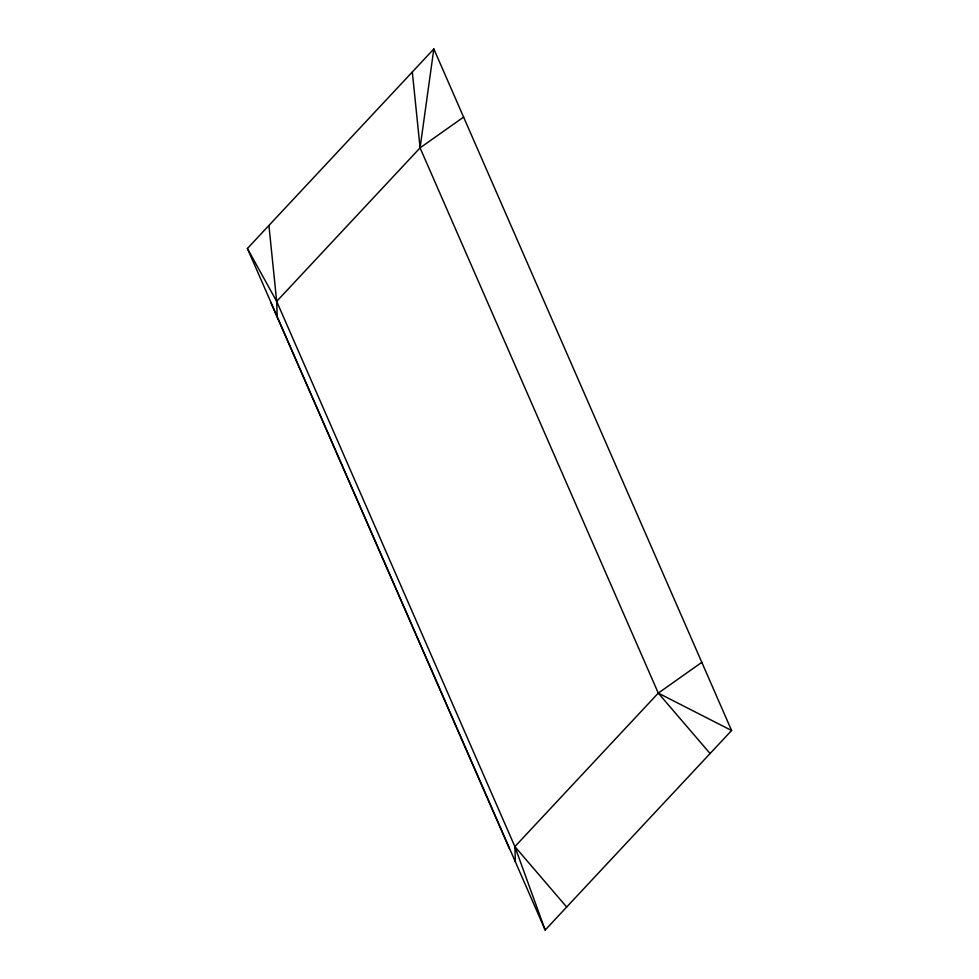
<?xml version="1.0" encoding="UTF-8"?>
<svg xmlns="http://www.w3.org/2000/svg" width="979" height="979" viewBox="0 0 979 979"><rect width="100%" height="100%" fill="white"/><g stroke="black" fill="none" stroke-linecap="round" stroke-linejoin="round"><path stroke-width="1.47" d="M710.081 753.524L658.28 693.108L420.077 147.866L433.832 48.95L247.406 248.495L545.168 930.05L731.594 730.505L433.832 48.95M277.192 316.658L276.678 301.373L420.077 147.866L463.605 117.101M515.395 861.899L514.881 846.615L658.28 693.108L701.808 662.342M658.28 693.108L731.594 730.505M247.406 248.495L276.678 301.373L514.881 846.615L566.682 907.031M271.171 303.306L509.374 848.548M514.881 846.615L545.168 930.05M412.318 71.969L420.077 147.866M268.919 225.476L276.678 301.373"/></g></svg>
